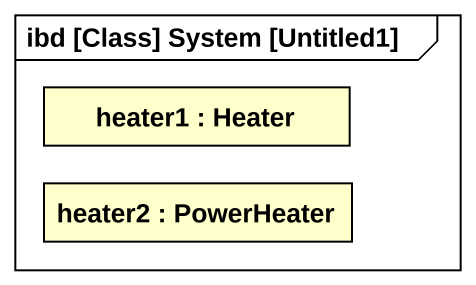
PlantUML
@startuml
mainframe ibd [Class] System [Untitled1]
rectangle "heater1 : Heater" as heater1
rectangle "heater2 : PowerHeater" as heater2
@enduml
